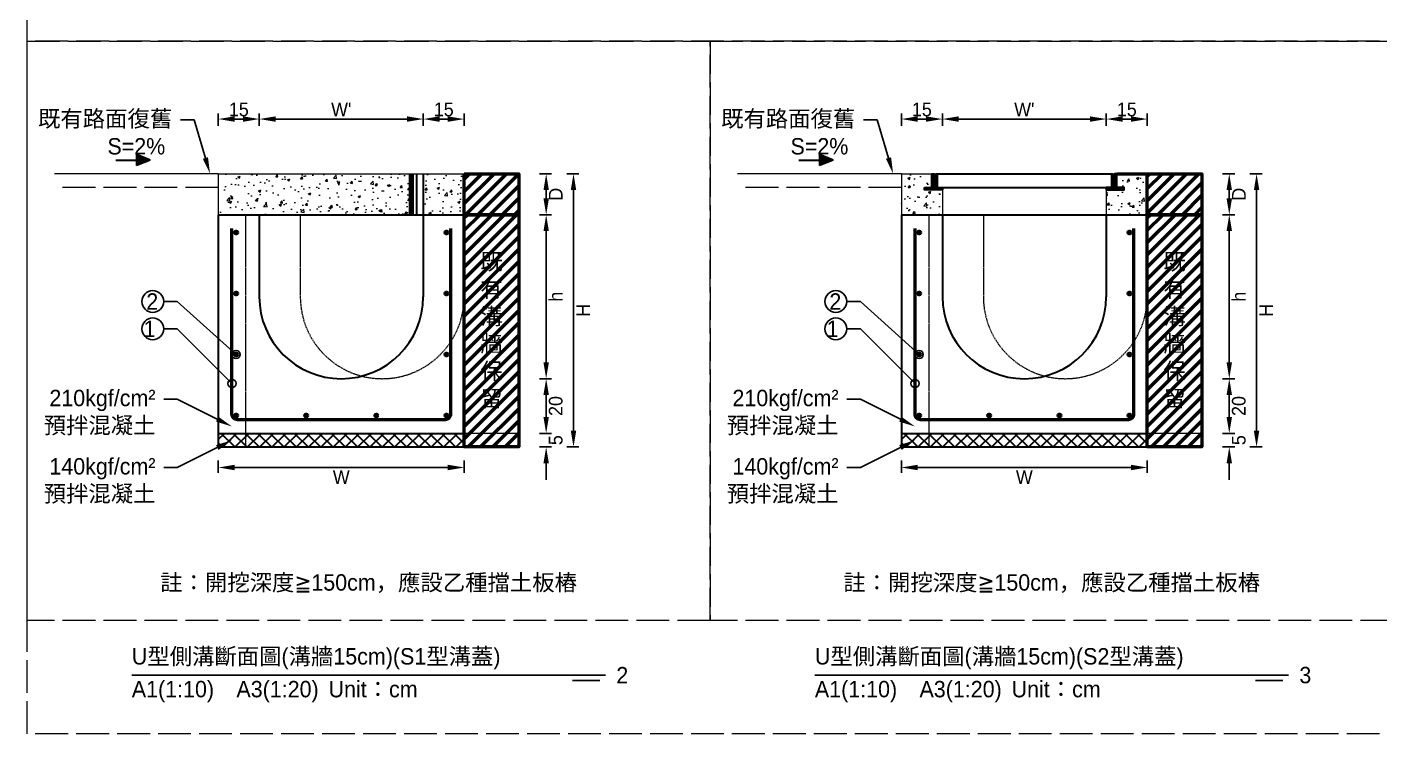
# Model space of a CAD drawing. Extents: x -8520 to 1950, y -2159 to 466.
# Drawn here: x -1710 to -1214.9, y -507 to -248.3 of the extents above; entities that cross this region are included whole.
import ezdxf
from ezdxf import colors
from ezdxf.entities.mleader import LeaderData, LeaderLine
from ezdxf.math import Vec2, Vec3

# ---------------------------------------------------------------- set-up
doc = ezdxf.new("R2010")
doc.units = 0
doc.header["$MEASUREMENT"] = 0
doc.linetypes.add('ACAD_ISO02W100', pattern=[15, 12, -3])
doc.linetypes.add('HIDDEN', pattern=[0.375, 0.25, -0.125])
for name, color, linetype, lineweight in [('一、3.基本-變更', 1, 'Continuous', 50), ('二、1.繪圖-既有設施', 8, 'Continuous', 20), ('二、2.繪圖-施作項目', 181, 'Continuous', 30), ('二、3.繪圖-排水流向', 170, 'Continuous', 30), ('二、4.繪圖-設計鋪面', 40, 'Continuous', 20), ('二、5.繪圖-鋼筋', 60, 'Continuous', 50), ('二、6.繪圖-其他施作項目', 35, 'Continuous', 30)]:
    doc.layers.add(name, color=color, linetype=linetype, lineweight=lineweight)
doc.layers.add('一、4.基本-隱藏', color=9, linetype='ACAD_ISO02W100', lineweight=20, plot=False)
doc.layers.add('三、3.文字-註解文字', color=2, linetype='Continuous')
doc.styles.add('次圖名(詳圖)', font='MS PGothic.ttf', dxfattribs={"height": 6})
doc.styles.add('註解文字(詳圖)', font='MS PGothic.ttf', dxfattribs={"height": 5})
doc.dimstyles.new('註解文字(詳圖)', dxfattribs={"dimtxt": 6, "dimasz": 6, "dimexe": 2, "dimexo": 5, "dimgap": 1, "dimtad": 2, "dimzin": 0, "dimdsep": 46, "dimtxsty": '註解文字(詳圖)', "dimcen": 0.1, "dimclrd": 256, "dimclre": 256, "dimclrt": 256, "dimadec": 0, "dimazin": 0, "dimtfac": 1, "dimtofl": 0, "dimtmove": 0, "dimatfit": 3, "dimfxlon": 1, "dimtolj": 1, "dimtzin": 0, "dimlwd": -1, "dimlwe": -1, "dimarcsym": 1})

# ---------------------------------------------------------------- blocks, each defined once
blk = doc.blocks.new('*D106')
at = {"layer": 'Defpoints', "color": 0, "transparency": 16777216}
for p in [(-1375, -282), (-1375, -317), (-1315, -317)]:
    blk.add_point(p, dxfattribs=at)
at = {"layer": '三、3.文字-註解文字', "transparency": 16777216}
for p, q in [((-1375, -284.5), (-1375, -280)), ((-1321, -282), (-1369, -282)), ((-1315, -284.5), (-1315, -280))]:
    blk.add_line(p, q, dxfattribs=at)
for points in [[(-1369, -281), (-1369, -283), (-1375, -282)], [(-1321, -281), (-1321, -283), (-1315, -282)]]:
    blk.add_solid(points, dxfattribs=at)
at = {"layer": '三、3.文字-註解文字', "transparency": 16777216, "insert": (-1345, -278.5), "char_height": 5, "attachment_point": 5, "style": '註解文字(詳圖)'}
blk.add_mtext("\\A1;W'", dxfattribs=at)
blk = doc.blocks.new('*D107')
at = {"layer": 'Defpoints', "color": 0, "transparency": 16777216}
for p in [(-1390, -282), (-1390, -317), (-1375, -317)]:
    blk.add_point(p, dxfattribs=at)
at = {"layer": '三、3.文字-註解文字', "transparency": 16777216}
for p, q in [((-1390, -284.5), (-1390, -280)), ((-1381, -282), (-1384, -282)), ((-1375, -284.5), (-1375, -280))]:
    blk.add_line(p, q, dxfattribs=at)
for points in [[(-1384, -281), (-1384, -283), (-1390, -282)], [(-1381, -281), (-1381, -283), (-1375, -282)]]:
    blk.add_solid(points, dxfattribs=at)
at = {"layer": '三、3.文字-註解文字', "transparency": 16777216, "insert": (-1382.5, -278.5), "char_height": 5, "attachment_point": 5, "style": '註解文字(詳圖)'}
blk.add_mtext('\\A1;15', dxfattribs=at)
blk = doc.blocks.new('排水流向')
at = {"layer": '二、3.繪圖-排水流向'}
h = blk.add_hatch(color=256, dxfattribs=at)
h.dxf.hatch_style = 1
h.paths.add_polyline_path([(0, 1), (0, -1), (2.5, 0)])
for points in [[(-3.75, 0), (0, 0)], [(0, 1), (0, -1)], [(2.5, 0), (0, 1)], [(2.5, 0), (0, -1)]]:
    blk.add_lwpolyline(points, dxfattribs=at)
blk = doc.blocks.new('*D108')
at = {"layer": 'Defpoints', "color": 0, "transparency": 16777216}
for p in [(-1315, -282), (-1315, -317), (-1300, -317)]:
    blk.add_point(p, dxfattribs=at)
at = {"layer": '三、3.文字-註解文字', "transparency": 16777216}
for p, q in [((-1315, -284.5), (-1315, -280)), ((-1306, -282), (-1309, -282)), ((-1300, -284.5), (-1300, -280))]:
    blk.add_line(p, q, dxfattribs=at)
for points in [[(-1309, -281), (-1309, -283), (-1315, -282)], [(-1306, -281), (-1306, -283), (-1300, -282)]]:
    blk.add_solid(points, dxfattribs=at)
at = {"layer": '三、3.文字-註解文字', "transparency": 16777216, "insert": (-1307.5, -278.5), "char_height": 5, "attachment_point": 5, "style": '註解文字(詳圖)'}
blk.add_mtext('\\A1;15', dxfattribs=at)
blk = doc.blocks.new('*D110')
at = {"layer": 'Defpoints', "color": 0, "transparency": 16777216}
for p in [(-1625, -282), (-1625, -317), (-1565, -317)]:
    blk.add_point(p, dxfattribs=at)
at = {"layer": '三、3.文字-註解文字', "transparency": 16777216}
for p, q in [((-1625, -284.5), (-1625, -280)), ((-1571, -282), (-1619, -282)), ((-1565, -284.5), (-1565, -280))]:
    blk.add_line(p, q, dxfattribs=at)
for points in [[(-1619, -281), (-1619, -283), (-1625, -282)], [(-1571, -281), (-1571, -283), (-1565, -282)]]:
    blk.add_solid(points, dxfattribs=at)
at = {"layer": '三、3.文字-註解文字', "transparency": 16777216, "insert": (-1595, -278.5), "char_height": 5, "attachment_point": 5, "style": '註解文字(詳圖)'}
blk.add_mtext("\\A1;W'", dxfattribs=at)
blk = doc.blocks.new('*D111')
at = {"layer": 'Defpoints', "color": 0, "transparency": 16777216}
for p in [(-1640, -282), (-1640, -317), (-1625, -317)]:
    blk.add_point(p, dxfattribs=at)
at = {"layer": '三、3.文字-註解文字', "transparency": 16777216}
for p, q in [((-1640, -284.5), (-1640, -280)), ((-1631, -282), (-1634, -282)), ((-1625, -284.5), (-1625, -280))]:
    blk.add_line(p, q, dxfattribs=at)
for points in [[(-1634, -281), (-1634, -283), (-1640, -282)], [(-1631, -281), (-1631, -283), (-1625, -282)]]:
    blk.add_solid(points, dxfattribs=at)
at = {"layer": '三、3.文字-註解文字', "transparency": 16777216, "insert": (-1632.5, -278.5), "char_height": 5, "attachment_point": 5, "style": '註解文字(詳圖)'}
blk.add_mtext('\\A1;15', dxfattribs=at)
blk = doc.blocks.new('*D109')
at = {"layer": 'Defpoints', "color": 0, "transparency": 16777216}
for p in [(-1565, -282), (-1565, -317), (-1550, -317)]:
    blk.add_point(p, dxfattribs=at)
at = {"layer": '三、3.文字-註解文字', "transparency": 16777216}
for p, q in [((-1565, -284.5), (-1565, -280)), ((-1556, -282), (-1559, -282)), ((-1550, -284.5), (-1550, -280))]:
    blk.add_line(p, q, dxfattribs=at)
for points in [[(-1559, -281), (-1559, -283), (-1565, -282)], [(-1556, -281), (-1556, -283), (-1550, -282)]]:
    blk.add_solid(points, dxfattribs=at)
at = {"layer": '三、3.文字-註解文字', "transparency": 16777216, "insert": (-1557.5, -278.5), "char_height": 5, "attachment_point": 5, "style": '註解文字(詳圖)'}
blk.add_mtext('\\A1;15', dxfattribs=at)
blk = doc.blocks.new('*D130')
at = {"layer": 'Defpoints', "color": 0, "transparency": 16777216}
for p in [(-1390, -402), (-1300, -402), (-1390, -409.5)]:
    blk.add_point(p, dxfattribs=at)
at = {"layer": '三、3.文字-註解文字', "transparency": 16777216}
for p, q in [((-1390, -407), (-1390, -411.5)), ((-1306, -409.5), (-1384, -409.5)), ((-1300, -407), (-1300, -411.5))]:
    blk.add_line(p, q, dxfattribs=at)
for points in [[(-1384, -408.5), (-1384, -410.5), (-1390, -409.5)], [(-1306, -408.5), (-1306, -410.5), (-1300, -409.5)]]:
    blk.add_solid(points, dxfattribs=at)
at = {"layer": '三、3.文字-註解文字', "transparency": 16777216, "insert": (-1345, -413), "char_height": 5, "attachment_point": 5, "style": '註解文字(詳圖)'}
blk.add_mtext('\\A1;W', dxfattribs=at)
blk = doc.blocks.new('*D131')
at = {"layer": 'Defpoints', "color": 0, "transparency": 16777216}
for p in [(-1640, -402), (-1550, -402), (-1640, -409.5)]:
    blk.add_point(p, dxfattribs=at)
at = {"layer": '三、3.文字-註解文字', "transparency": 16777216}
for p, q in [((-1640, -407), (-1640, -411.5)), ((-1556, -409.5), (-1634, -409.5)), ((-1550, -407), (-1550, -411.5))]:
    blk.add_line(p, q, dxfattribs=at)
for points in [[(-1634, -408.5), (-1634, -410.5), (-1640, -409.5)], [(-1556, -408.5), (-1556, -410.5), (-1550, -409.5)]]:
    blk.add_solid(points, dxfattribs=at)
at = {"layer": '三、3.文字-註解文字', "transparency": 16777216, "insert": (-1595, -413), "char_height": 5, "attachment_point": 5, "style": '註解文字(詳圖)'}
blk.add_mtext('\\A1;W', dxfattribs=at)
blk = doc.blocks.new('_Small')
at = {"color": 0, "linetype": 'ByBlock', "lineweight": -2}
blk.add_circle((0, 0), 0.25, dxfattribs=at)
blk = doc.blocks.new('*D138')
at = {"layer": 'Defpoints', "color": 0, "transparency": 16777216}
for p in [(-1345, -317), (-1270, -317), (-1345, -377)]:
    blk.add_point(p, dxfattribs=at)
at = {"layer": '三、3.文字-註解文字', "transparency": 16777216}
for p, q in [((-1272.5, -317), (-1268, -317)), ((-1270, -371), (-1270, -323)), ((-1272.5, -377), (-1268, -377))]:
    blk.add_line(p, q, dxfattribs=at)
for points in [[(-1271, -323), (-1269, -323), (-1270, -317)], [(-1271, -371), (-1269, -371), (-1270, -377)]]:
    blk.add_solid(points, dxfattribs=at)
at = {"layer": '三、3.文字-註解文字', "transparency": 16777216, "insert": (-1266.5, -347), "char_height": 5, "attachment_point": 5, "rotation": 90, "style": '註解文字(詳圖)'}
blk.add_mtext('\\A1;h', dxfattribs=at)
blk = doc.blocks.new('*D139')
at = {"layer": 'Defpoints', "color": 0, "transparency": 16777216}
for p in [(-1345, -377), (-1345, -397), (-1270, -397)]:
    blk.add_point(p, dxfattribs=at)
at = {"layer": '三、3.文字-註解文字', "transparency": 16777216}
for p, q in [((-1272.5, -377), (-1268, -377)), ((-1270, -383), (-1270, -391)), ((-1272.5, -397), (-1268, -397))]:
    blk.add_line(p, q, dxfattribs=at)
for points in [[(-1271, -383), (-1269, -383), (-1270, -377)], [(-1271, -391), (-1269, -391), (-1270, -397)]]:
    blk.add_solid(points, dxfattribs=at)
at = {"layer": '三、3.文字-註解文字', "transparency": 16777216, "insert": (-1266.5, -387), "char_height": 5, "attachment_point": 5, "rotation": 90, "style": '註解文字(詳圖)'}
blk.add_mtext('\\A1;20', dxfattribs=at)
blk = doc.blocks.new('*D140')
at = {"layer": 'Defpoints', "color": 0, "transparency": 16777216}
for p in [(-1345, -397), (-1345, -402), (-1270, -402)]:
    blk.add_point(p, dxfattribs=at)
at = {"layer": '三、3.文字-註解文字', "transparency": 16777216}
for p, q in [((-1270, -391), (-1270, -385)), ((-1272.5, -397), (-1268, -397)), ((-1272.5, -402), (-1268, -402)), ((-1270, -408), (-1270, -414))]:
    blk.add_line(p, q, dxfattribs=at)
for points in [[(-1271, -391), (-1269, -391), (-1270, -397)], [(-1271, -408), (-1269, -408), (-1270, -402)]]:
    blk.add_solid(points, dxfattribs=at)
at = {"layer": '三、3.文字-註解文字', "transparency": 16777216, "insert": (-1266.5, -399.5), "char_height": 5, "attachment_point": 5, "rotation": 90, "style": '註解文字(詳圖)'}
blk.add_mtext('\\A1;5', dxfattribs=at)
blk = doc.blocks.new('*D141')
at = {"layer": 'Defpoints', "color": 0, "transparency": 16777216}
for p in [(-1280, -302), (-1270, -302), (-1280, -317)]:
    blk.add_point(p, dxfattribs=at)
at = {"layer": '三、3.文字-註解文字', "transparency": 16777216}
for p, q in [((-1272.5, -302), (-1268, -302)), ((-1270, -311), (-1270, -308)), ((-1272.5, -317), (-1268, -317))]:
    blk.add_line(p, q, dxfattribs=at)
for points in [[(-1271, -308), (-1269, -308), (-1270, -302)], [(-1271, -311), (-1269, -311), (-1270, -317)]]:
    blk.add_solid(points, dxfattribs=at)
at = {"layer": '三、3.文字-註解文字', "transparency": 16777216, "insert": (-1266.5, -309.5), "char_height": 5, "attachment_point": 5, "rotation": 90, "style": '註解文字(詳圖)'}
blk.add_mtext('\\A1;D', dxfattribs=at)
blk = doc.blocks.new('*D142')
at = {"layer": 'Defpoints', "color": 0, "transparency": 16777216}
for p in [(-1280, -302), (-1260, -302), (-1280, -402)]:
    blk.add_point(p, dxfattribs=at)
at = {"layer": '三、3.文字-註解文字', "transparency": 16777216}
for p, q in [((-1262.5, -302), (-1258, -302)), ((-1260, -396), (-1260, -308)), ((-1262.5, -402), (-1258, -402))]:
    blk.add_line(p, q, dxfattribs=at)
for points in [[(-1261, -308), (-1259, -308), (-1260, -302)], [(-1261, -396), (-1259, -396), (-1260, -402)]]:
    blk.add_solid(points, dxfattribs=at)
at = {"layer": '三、3.文字-註解文字', "transparency": 16777216, "insert": (-1256.5, -352), "char_height": 5, "attachment_point": 5, "rotation": 90, "style": '註解文字(詳圖)'}
blk.add_mtext('\\A1;H', dxfattribs=at)
blk = doc.blocks.new('*D148')
at = {"layer": 'Defpoints', "color": 0, "transparency": 16777216}
for p in [(-1595, -317), (-1520, -317), (-1595, -377)]:
    blk.add_point(p, dxfattribs=at)
at = {"layer": '三、3.文字-註解文字', "transparency": 16777216}
for p, q in [((-1522.5, -317), (-1518, -317)), ((-1520, -371), (-1520, -323)), ((-1522.5, -377), (-1518, -377))]:
    blk.add_line(p, q, dxfattribs=at)
for points in [[(-1521, -323), (-1519, -323), (-1520, -317)], [(-1521, -371), (-1519, -371), (-1520, -377)]]:
    blk.add_solid(points, dxfattribs=at)
at = {"layer": '三、3.文字-註解文字', "transparency": 16777216, "insert": (-1516.5, -347), "char_height": 5, "attachment_point": 5, "rotation": 90, "style": '註解文字(詳圖)'}
blk.add_mtext('\\A1;h', dxfattribs=at)
blk = doc.blocks.new('*D149')
at = {"layer": 'Defpoints', "color": 0, "transparency": 16777216}
for p in [(-1595, -377), (-1595, -397), (-1520, -397)]:
    blk.add_point(p, dxfattribs=at)
at = {"layer": '三、3.文字-註解文字', "transparency": 16777216}
for p, q in [((-1522.5, -377), (-1518, -377)), ((-1520, -383), (-1520, -391)), ((-1522.5, -397), (-1518, -397))]:
    blk.add_line(p, q, dxfattribs=at)
for points in [[(-1521, -383), (-1519, -383), (-1520, -377)], [(-1521, -391), (-1519, -391), (-1520, -397)]]:
    blk.add_solid(points, dxfattribs=at)
at = {"layer": '三、3.文字-註解文字', "transparency": 16777216, "insert": (-1516.5, -387), "char_height": 5, "attachment_point": 5, "rotation": 90, "style": '註解文字(詳圖)'}
blk.add_mtext('\\A1;20', dxfattribs=at)
blk = doc.blocks.new('*D150')
at = {"layer": 'Defpoints', "color": 0, "transparency": 16777216}
for p in [(-1595, -397), (-1595, -402), (-1520, -402)]:
    blk.add_point(p, dxfattribs=at)
at = {"layer": '三、3.文字-註解文字', "transparency": 16777216}
for p, q in [((-1520, -391), (-1520, -385)), ((-1522.5, -397), (-1518, -397)), ((-1522.5, -402), (-1518, -402)), ((-1520, -408), (-1520, -414))]:
    blk.add_line(p, q, dxfattribs=at)
for points in [[(-1521, -391), (-1519, -391), (-1520, -397)], [(-1521, -408), (-1519, -408), (-1520, -402)]]:
    blk.add_solid(points, dxfattribs=at)
at = {"layer": '三、3.文字-註解文字', "transparency": 16777216, "insert": (-1516.5, -399.5), "char_height": 5, "attachment_point": 5, "rotation": 90, "style": '註解文字(詳圖)'}
blk.add_mtext('\\A1;5', dxfattribs=at)
blk = doc.blocks.new('*D151')
at = {"layer": 'Defpoints', "color": 0, "transparency": 16777216}
for p in [(-1530, -302), (-1520, -302), (-1530, -317)]:
    blk.add_point(p, dxfattribs=at)
at = {"layer": '三、3.文字-註解文字', "transparency": 16777216}
for p, q in [((-1522.5, -302), (-1518, -302)), ((-1520, -311), (-1520, -308)), ((-1522.5, -317), (-1518, -317))]:
    blk.add_line(p, q, dxfattribs=at)
for points in [[(-1521, -308), (-1519, -308), (-1520, -302)], [(-1521, -311), (-1519, -311), (-1520, -317)]]:
    blk.add_solid(points, dxfattribs=at)
at = {"layer": '三、3.文字-註解文字', "transparency": 16777216, "insert": (-1516.5, -309.5), "char_height": 5, "attachment_point": 5, "rotation": 90, "style": '註解文字(詳圖)'}
blk.add_mtext('\\A1;D', dxfattribs=at)
blk = doc.blocks.new('*D152')
at = {"layer": 'Defpoints', "color": 0, "transparency": 16777216}
for p in [(-1530, -302), (-1510, -302), (-1530, -402)]:
    blk.add_point(p, dxfattribs=at)
at = {"layer": '三、3.文字-註解文字', "transparency": 16777216}
for p, q in [((-1512.5, -302), (-1508, -302)), ((-1510, -396), (-1510, -308)), ((-1512.5, -402), (-1508, -402))]:
    blk.add_line(p, q, dxfattribs=at)
for points in [[(-1511, -308), (-1509, -308), (-1510, -302)], [(-1511, -396), (-1509, -396), (-1510, -402)]]:
    blk.add_solid(points, dxfattribs=at)
at = {"layer": '三、3.文字-註解文字', "transparency": 16777216, "insert": (-1506.5, -352), "char_height": 5, "attachment_point": 5, "rotation": 90, "style": '註解文字(詳圖)'}
blk.add_mtext('\\A1;H', dxfattribs=at)

msp = doc.modelspace()

# ---------------------------------------------------------------- hatches: boundary and pattern name
at = {"layer": '一、3.基本-變更'}
h = msp.add_hatch(dxfattribs=at)
h.set_pattern_fill('ANSI31', color=256)
h.set_pattern_definition([(45, (-652.558, -538.0457), (-2.245064, 2.245064), [])])
h.paths.add_polyline_path([(-1550, -317), (-1530, -317), (-1530, -302), (-1550, -302)])
h = msp.add_hatch(dxfattribs=at)
h.set_pattern_fill('ANSI31', color=256)
h.set_pattern_definition([(45, (-402.558, -496.5736), (-2.245064, 2.245064), [])])
h.paths.add_polyline_path([(-1300, -302), (-1300, -317), (-1280, -317), (-1280, -302)])
h = msp.add_hatch(dxfattribs=at)
h.set_pattern_fill('ANSI31', color=256)
h.set_pattern_definition([(45, (-1690.041, -691.7105), (-2.245064, 2.245064), [])])
h.paths.add_polyline_path([(-1530, -317), (-1550, -317), (-1550, -402), (-1530, -402)])
h = msp.add_hatch(dxfattribs=at)
h.set_pattern_fill('ANSI31', color=256)
h.set_pattern_definition([(45, (-1440.041, -691.7105), (-2.245064, 2.245064), [])])
h.paths.add_polyline_path([(-1280, -317), (-1300, -317), (-1300, -402), (-1280, -402)])
at = {"layer": '二、1.繪圖-既有設施'}
h = msp.add_hatch(dxfattribs=at)
h.set_pattern_fill('AR-CONC', color=256, scale=0.05)
h.set_pattern_definition([(50, (-652.558, -538.046), (9.109233, -0.796954), [0.9525, -10.4775]), (355, (-652.558, -538.046), (-1.76217, 9.55284), [0.762, -8.38203]), (100.4514, (-651.799, -538.112), (7.34706, 8.75589), [0.8095, -8.90451]), (46.1842, (-652.558, -535.506), (13.55395, -2.10212), [1.42875, -15.71625]), (96.6356, (-651.429, -535.681), (11.8702, 12.3713), [1.21425, -13.35678]), (351.1842, (-652.558, -535.506), (11.8702, 12.3713), [1.143, -12.57299]), (21, (-651.288, -536.141), (7.58072, -5.11326), [0.9525, -10.4775]), (326, (-651.288, -536.141), (3.0901, 9.2094), [0.762, -8.382]), (71.4514, (-650.656, -536.567), (10.67082, 4.09614), [0.8095, -8.9045]), (37.5, (-652.558, -538.0457), (0.15443, 4.227752), [0, -8.2804, 0, -8.509, 0, -8.41375]), (7.5, (-652.558, -538.0457), (3.340983, 5.009029), [0, -4.8514, 0, -8.0899, 0, -3.20675]), (327.5, (-655.39, -538.0457), (6.77953, -0.286437), [0, -3.175, 0, -9.906, 0, -13.1445]), (317.5, (-656.66, -538.046), (7.40646, 1.271325), [0, -4.1275, 0, -6.5786, 0, -9.3345])])
h.paths.add_polyline_path([(-1570, -317), (-1570, -302), (-1640, -302), (-1640, -317)])
h.paths.add_polyline_path([(-1550, -302), (-1565, -302), (-1565, -317), (-1550, -317)])
h = msp.add_hatch(dxfattribs=at)
h.set_pattern_fill('AR-CONC', color=256, scale=0.05)
h.set_pattern_definition([(50, (-402.558, -496.5736), (9.109233, -0.796954), [0.9525, -10.4775]), (355, (-402.558, -496.574), (-1.76217, 9.55284), [0.762, -8.38203]), (100.4514, (-401.799, -496.64), (7.34706, 8.75589), [0.8095, -8.90451]), (46.1842, (-402.558, -494.034), (13.55395, -2.10212), [1.42875, -15.71625]), (96.6356, (-401.429, -494.209), (11.8702, 12.3713), [1.21425, -13.35678]), (351.1842, (-402.558, -494.034), (11.8702, 12.3713), [1.143, -12.57299]), (21, (-401.288, -494.6686), (7.58072, -5.11326), [0.9525, -10.4775]), (326, (-401.288, -494.669), (3.0901, 9.2094), [0.762, -8.382]), (71.4514, (-400.656, -495.095), (10.67082, 4.09614), [0.8095, -8.9045]), (37.5, (-402.558, -496.5736), (0.15443, 4.227752), [0, -8.2804, 0, -8.509, 0, -8.41375]), (7.5, (-402.558, -496.5736), (3.340983, 5.009029), [0, -4.8514, 0, -8.0899, 0, -3.20675]), (327.5, (-405.39, -496.5736), (6.77953, -0.286437), [0, -3.175, 0, -9.906, 0, -13.1445]), (317.5, (-406.66, -496.5736), (7.40646, 1.271325), [0, -4.1275, 0, -6.5786, 0, -9.3345])])
h.paths.add_polyline_path([(-1381.5, -307), (-1378.9, -307), (-1378.9, -302), (-1390, -302), (-1390, -317), (-1375, -317), (-1375, -307.9), (-1381.5, -307.9)])
h.paths.add_polyline_path([(-1300, -302), (-1311.1, -302), (-1311.1, -307), (-1308.5, -307), (-1308.5, -307.9), (-1315, -307.9), (-1315, -317), (-1300, -317)])
at = {"layer": '二、2.繪圖-施作項目'}
h = msp.add_hatch(dxfattribs=at)
h.set_pattern_fill('ANSI37', color=256)
h.set_pattern_definition([(45, (-1690.041, -691.7105), (-2.245064, 2.245064), []), (135, (-1690.041, -691.7105), (-2.245064, -2.245064), [])])
h.paths.add_polyline_path([(-1640, -397), (-1640, -402), (-1550, -402), (-1550, -397)])
h = msp.add_hatch(dxfattribs=at)
h.set_pattern_fill('ANSI37', color=256)
h.set_pattern_definition([(45, (-1440.041, -691.7105), (-2.245064, 2.245064), []), (135, (-1440.041, -691.7105), (-2.245064, -2.245064), [])])
h.paths.add_polyline_path([(-1390, -397), (-1390, -402), (-1300, -402), (-1300, -397)])
at = {"layer": '二、5.繪圖-鋼筋'}
h = msp.add_hatch(color=256, dxfattribs=at)
h.dxf.hatch_style = 1
h.paths.add_polyline_path([(-1633, -323.5, 1), (-1634, -323.5, 1)])
h = msp.add_hatch(color=256, dxfattribs=at)
h.dxf.hatch_style = 1
h.paths.add_polyline_path([(-1556, -323.5, 1), (-1557, -323.5, 1)])
h = msp.add_hatch(color=256, dxfattribs=at)
h.dxf.hatch_style = 1
h.paths.add_polyline_path([(-1383, -323.5, 1), (-1384, -323.5, 1)])
h = msp.add_hatch(color=256, dxfattribs=at)
h.dxf.hatch_style = 1
h.paths.add_polyline_path([(-1306, -323.5, 1), (-1307, -323.5, 1)])
h = msp.add_hatch(color=256, dxfattribs=at)
h.dxf.hatch_style = 1
h.paths.add_polyline_path([(-1633, -345.84, 1), (-1634, -345.84, 1)])
h = msp.add_hatch(color=256, dxfattribs=at)
h.dxf.hatch_style = 1
h.paths.add_polyline_path([(-1556, -345.84, 1), (-1557, -345.84, 1)])
h = msp.add_hatch(color=256, dxfattribs=at)
h.dxf.hatch_style = 1
h.paths.add_polyline_path([(-1383, -345.84, 1), (-1384, -345.84, 1)])
h = msp.add_hatch(color=256, dxfattribs=at)
h.dxf.hatch_style = 1
h.paths.add_polyline_path([(-1306, -345.84, 1), (-1307, -345.84, 1)])
h = msp.add_hatch(color=256, dxfattribs=at)
h.dxf.hatch_style = 1
h.paths.add_polyline_path([(-1633, -368.17, 1), (-1634, -368.17, 1)])
h = msp.add_hatch(color=256, dxfattribs=at)
h.dxf.hatch_style = 1
h.paths.add_polyline_path([(-1556, -368.17, 1), (-1557, -368.17, 1)])
h = msp.add_hatch(color=256, dxfattribs=at)
h.dxf.hatch_style = 1
h.paths.add_polyline_path([(-1383, -368.17, 1), (-1384, -368.17, 1)])
h = msp.add_hatch(color=256, dxfattribs=at)
h.dxf.hatch_style = 1
h.paths.add_polyline_path([(-1306, -368.17, 1), (-1307, -368.17, 1)])
h = msp.add_hatch(color=256, dxfattribs=at)
h.dxf.hatch_style = 1
h.paths.add_polyline_path([(-1633, -390.5, 1), (-1634, -390.5, 1)])
h = msp.add_hatch(color=256, dxfattribs=at)
h.dxf.hatch_style = 1
h.paths.add_polyline_path([(-1607.33, -390.5, 1), (-1608.33, -390.5, 1)])
h = msp.add_hatch(color=256, dxfattribs=at)
h.dxf.hatch_style = 1
h.paths.add_polyline_path([(-1581.66, -390.5, 1), (-1582.66, -390.5, 1)])
h = msp.add_hatch(color=256, dxfattribs=at)
h.dxf.hatch_style = 1
h.paths.add_polyline_path([(-1556, -390.5, 1), (-1557, -390.5, 1)])
h = msp.add_hatch(color=256, dxfattribs=at)
h.dxf.hatch_style = 1
h.paths.add_polyline_path([(-1383, -390.5, 1), (-1384, -390.5, 1)])
h = msp.add_hatch(color=256, dxfattribs=at)
h.dxf.hatch_style = 1
h.paths.add_polyline_path([(-1357.33, -390.5, 1), (-1358.33, -390.5, 1)])
h = msp.add_hatch(color=256, dxfattribs=at)
h.dxf.hatch_style = 1
h.paths.add_polyline_path([(-1331.66, -390.5, 1), (-1332.66, -390.5, 1)])
h = msp.add_hatch(color=256, dxfattribs=at)
h.dxf.hatch_style = 1
h.paths.add_polyline_path([(-1306, -390.5, 1), (-1307, -390.5, 1)])
at = {"layer": '二、6.繪圖-其他施作項目'}
h = msp.add_hatch(dxfattribs=at)
h.set_pattern_fill('ANSI31', color=256, scale=0.1)
h.set_pattern_definition([(45, (-150.16578, -1297.46255), (-0.2245064, 0.2245064), [])])
h.paths.add_polyline_path([(-1378, -302), (-1378.9, -302), (-1378.9, -307), (-1381.5, -307), (-1381.5, -307.9), (-1375, -307.9), (-1375, -307), (-1378, -307)])
h.paths.add_polyline_path([(-1312, -307), (-1315, -307), (-1315, -307.9), (-1308.5, -307.9), (-1308.5, -307), (-1311.1, -307), (-1311.1, -302), (-1312, -302)])

# ---------------------------------------------------------------- linework, layer by layer
at = {"layer": '一、3.基本-變更'}
for points in [[(-1550, -302), (-1530, -302), (-1530, -317), (-1550, -317)], [(-1300, -302), (-1280, -302), (-1280, -317), (-1300, -317)], [(-1550, -317), (-1530, -317), (-1530, -402), (-1550, -402)], [(-1300, -317), (-1280, -317), (-1280, -402), (-1300, -402)]]:
    msp.add_lwpolyline(points, close=True, dxfattribs=at)
msp.add_lwpolyline([(-1311.1, -302), (-1300, -302)], dxfattribs=at)
at = {"layer": '一、4.基本-隱藏'}
for points in [[(-1710, 0), (-930, 0), (-930, -253.5), (-1710, -253.5)], [(-1710, 0), (-930, 0), (-930, -507), (-1710, -507)], [(-1710, 0), (-930, 0), (-930, -507), (-1710, -507)], [(-1710, -253.5), (-1460, -253.5), (-1460, -465.5), (-1710, -465.5)], [(-1460, -253.5), (-1210, -253.5), (-1210, -465.5), (-1460, -465.5)]]:
    msp.add_lwpolyline(points, close=True, dxfattribs=at)
at = {"layer": '一、4.基本-隱藏', "linetype": 'HIDDEN'}
for points in [[(-1530, -317), (-1630, -317)], [(-1630, -317), (-1630, -402)], [(-1610, -317), (-1610, -347)], [(-1550, -317), (-1550, -347)], [(-1530, -317), (-1530, -402)], [(-1280, -317), (-1380, -317)], [(-1380, -317), (-1380, -402)], [(-1360, -317), (-1360, -347)], [(-1300, -317), (-1300, -347)], [(-1280, -317), (-1280, -402)], [(-1530, -397), (-1630, -397)], [(-1280, -397), (-1380, -397)], [(-1530, -402), (-1630, -402)], [(-1280, -402), (-1380, -402)]]:
    msp.add_lwpolyline(points, dxfattribs=at)
for centre in [(-1580, -347), (-1330, -347)]:
    msp.add_arc(centre, 30, 180, 0, dxfattribs=at)
at = {"layer": '三、3.文字-註解文字'}
for points in [[(-1671.66, -485.5), (-1498.34, -485.5)], [(-1500.34, -487.5), (-1510.34, -487.5)], [(-1421.66, -485.5), (-1248.34, -485.5)], [(-1250.34, -487.5), (-1260.34, -487.5)]]:
    msp.add_lwpolyline(points, dxfattribs=at)
for centre in [(-1664, -348.76), (-1414, -348.76), (-1664, -358.76), (-1414, -358.76)]:
    msp.add_circle(centre, 4, dxfattribs=at)
at = {"layer": '二、1.繪圖-既有設施'}
for points in [[(-1640, -302), (-1550, -302)], [(-1640, -302), (-1640, -317)], [(-1550, -302), (-1550, -317)], [(-1390, -302), (-1378.9, -302)], [(-1390, -302), (-1390, -317)], [(-1300, -302), (-1300, -317)], [(-1375, -307), (-1375, -317)], [(-1315, -307), (-1315, -317)]]:
    msp.add_lwpolyline(points, dxfattribs=at)
at = {"layer": '二、2.繪圖-施作項目'}
for points in [[(-1640, -317), (-1550, -317)], [(-1640, -317), (-1640, -402)], [(-1625, -317), (-1625, -347)], [(-1565, -317), (-1565, -347)], [(-1550, -317), (-1550, -402)], [(-1390, -317), (-1300, -317)], [(-1390, -317), (-1390, -402)], [(-1375, -317), (-1375, -347)], [(-1315, -317), (-1315, -347)], [(-1300, -317), (-1300, -402)], [(-1640, -397), (-1550, -397)], [(-1390, -397), (-1300, -397)], [(-1640, -402), (-1550, -402)], [(-1390, -402), (-1300, -402)]]:
    msp.add_lwpolyline(points, dxfattribs=at)
for centre in [(-1595, -347), (-1345, -347)]:
    msp.add_arc(centre, 30, 180, 0, dxfattribs=at)
at = {"layer": '二、4.繪圖-設計鋪面'}
for points in [[(-1640, -302), (-1700, -302)], [(-1390, -302), (-1450, -302)]]:
    msp.add_lwpolyline(points, dxfattribs=at)
at = {"layer": '二、4.繪圖-設計鋪面', "linetype": 'ACAD_ISO02W100'}
for points in [[(-1640, -307), (-1700, -307)], [(-1390, -307), (-1450, -307)]]:
    msp.add_lwpolyline(points, dxfattribs=at)
at = {"layer": '二、5.繪圖-鋼筋'}
for points in [[(-1555, -322), (-1555, -390, -0.4142136), (-1557, -392), (-1633, -392, -0.4142136), (-1635, -390), (-1635, -322)], [(-1305, -322), (-1305, -390, -0.4142136), (-1307, -392), (-1383, -392, -0.4142136), (-1385, -390), (-1385, -322)]]:
    msp.add_lwpolyline(points, format="xyb", dxfattribs=at)
for centre in [(-1633.5, -323.5), (-1556.5, -323.5), (-1383.5, -323.5), (-1306.5, -323.5), (-1633.5, -345.84), (-1556.5, -345.84), (-1383.5, -345.84), (-1306.5, -345.84), (-1633.5, -368.17), (-1556.5, -368.17), (-1383.5, -368.17), (-1306.5, -368.17), (-1633.5, -390.5), (-1607.83, -390.5), (-1582.16, -390.5), (-1556.5, -390.5), (-1383.5, -390.5), (-1357.83, -390.5), (-1332.16, -390.5), (-1306.5, -390.5)]:
    msp.add_circle(centre, 0.5, dxfattribs=at)
at = {"layer": '二、6.繪圖-其他施作項目'}
for points in [[(-1570, -302), (-1570, -317)], [(-1569.375, -302), (-1569.375, -317)], [(-1568.75, -302), (-1568.75, -317)], [(-1567.5, -302), (-1567.5, -317)], [(-1565, -302), (-1565, -317)], [(-1377.5, -302), (-1377.5, -307)], [(-1377.5, -302), (-1312.5, -302)], [(-1376.9, -302), (-1376.9, -307)], [(-1313.1, -302), (-1313.1, -307)], [(-1312.5, -302), (-1312.5, -307)], [(-1377.5, -307), (-1312.5, -307)]]:
    msp.add_lwpolyline(points, dxfattribs=at)
for points in [[(-1381.5, -307), (-1378.9, -307), (-1378.9, -302), (-1378, -302), (-1378, -307), (-1375, -307), (-1375, -307.9), (-1381.5, -307.9)], [(-1311.1, -302), (-1312, -302), (-1312, -307), (-1315, -307), (-1315, -307.9), (-1308.5, -307.9), (-1308.5, -307), (-1311.1, -307)]]:
    msp.add_lwpolyline(points, close=True, dxfattribs=at)

# ---------------------------------------------------------------- block references
at = {"xscale": 2, "yscale": 2, "zscale": 2}
for p in [(-1670, -297), (-1420, -297)]:
    msp.add_blockref('排水流向', p, dxfattribs=at)

# ---------------------------------------------------------------- texts
at = {"layer": '三、3.文字-註解文字', "char_height": 6}
for s, width, gutter_width, insert, attachment_point, style in [('{\\fMS PGothic|b0|i0|c128|p34;既有溝牆}保留', 6, 30, (-1540, -359.5), 5, '次圖名(詳圖)'), ('{\\fMS PGothic|b0|i0|c128|p34;既有溝牆}保留', 6, 30, (-1290, -359.5), 5, '次圖名(詳圖)'), ('{\\fMS PGothic|b0|i0|c128|p34;註：開挖深度≧150cm，應設乙種擋土板樁}', 156.49231, 30, (-1585, -452), 5, '註解文字(詳圖)'), ('{\\fMS PGothic|b0|i0|c128|p34;註：開挖深度≧150cm，應設乙種擋土板樁}', 156.49231, 30, (-1335, -452), 5, '註解文字(詳圖)'), ('{\\fMS PGothic|b0|i0|c128|p34;U型側溝斷面圖(溝牆15cm)}(S1型溝蓋)', 143.40617, 15, (-1671.66, -479.5), 4, '次圖名(詳圖)'), ('{\\fMS PGothic|b0|i0|c128|p34;U型側溝斷面圖}(溝牆15cm){\\fMS PGothic|b0|i0|c128|p34;(S2型溝蓋)}', 142.18757, 15, (-1421.66, -479.5), 4, '次圖名(詳圖)'), ('2', 3, 15, (-1494.34, -485.5), 4, '次圖名(詳圖)'), ('3', 3, 15, (-1244.34, -485.5), 4, '次圖名(詳圖)'), ('A1(1:10)\u3000A3(1:20){\\fMS PGothic|b0|i0|c128|p34;^IUnit：cm}', 136.03259, 15, (-1671.66, -491.5), 4, '次圖名(詳圖)'), ('A1(1:10)\u3000A3(1:20){\\fMS PGothic|b0|i0|c128|p34;^IUnit：cm}', 136.03259, 15, (-1421.66, -491.5), 4, '次圖名(詳圖)')]:
    msp.add_mtext_dynamic_manual_height_columns(s, width=width, gutter_width=gutter_width, heights=[0], dxfattribs=dict(at, insert=insert, attachment_point=attachment_point, style=style))
at = {"layer": '二、3.繪圖-排水流向', "char_height": 6, "attachment_point": 5, "style": '註解文字(詳圖)'}
for insert in [(-1670, -292), (-1420, -292)]:
    msp.add_mtext_dynamic_manual_height_columns('{\\fMS PGothic|b0|i0|c128|p34;S=2%}', width=10.17412, gutter_width=30, heights=[0], dxfattribs=dict(at, insert=insert))

# ---------------------------------------------------------------- dimensions: what is measured, and where the dimension line sits
at = {"layer": '三、3.文字-註解文字'}
for base, p1, p2, text, picture, middle in [((-1640, -282), (-1625, -317), (-1640, -317), '15', '*D111', (-1632.5, -278.5)), ((-1625, -282), (-1565, -317), (-1625, -317), "W'", '*D110', (-1595, -278.5)), ((-1565, -282), (-1550, -317), (-1565, -317), '15', '*D109', (-1557.5, -278.5)), ((-1390, -282), (-1375, -317), (-1390, -317), '15', '*D107', (-1382.5, -278.5)), ((-1375, -282), (-1315, -317), (-1375, -317), "W'", '*D106', (-1345, -278.5)), ((-1315, -282), (-1300, -317), (-1315, -317), '15', '*D108', (-1307.5, -278.5)), ((-1640, -409.5), (-1550, -402), (-1640, -402), 'W', '*D131', (-1595, -413)), ((-1390, -409.5), (-1300, -402), (-1390, -402), 'W', '*D130', (-1345, -413))]:
    dim = msp.add_linear_dim(base=base, p1=p1, p2=p2, text=text, dimstyle='註解文字(詳圖)', dxfattribs=at)
    dim.commit()
    dim.dimension.update_dxf_attribs({"geometry": picture, "text_midpoint": middle})
for base, p1, p2, text, picture, middle in [((-1520, -302), (-1530, -317), (-1530, -302), 'D', '*D151', (-1516.5, -309.5)), ((-1510, -302), (-1530, -402), (-1530, -302), 'H', '*D152', (-1506.5, -352)), ((-1270, -302), (-1280, -317), (-1280, -302), 'D', '*D141', (-1266.5, -309.5)), ((-1260, -302), (-1280, -402), (-1280, -302), 'H', '*D142', (-1256.5, -352)), ((-1520, -317), (-1595, -377), (-1595, -317), 'h', '*D148', (-1516.5, -347)), ((-1270, -317), (-1345, -377), (-1345, -317), 'h', '*D138', (-1266.5, -347)), ((-1520, -397), (-1595, -377), (-1595, -397), '20', '*D149', (-1516.5, -387)), ((-1270, -397), (-1345, -377), (-1345, -397), '20', '*D139', (-1266.5, -387)), ((-1520, -402), (-1595, -397), (-1595, -402), '5', '*D150', (-1516.5, -399.5)), ((-1270, -402), (-1345, -397), (-1345, -402), '5', '*D140', (-1266.5, -399.5))]:
    dim = msp.add_linear_dim(base=base, p1=p1, p2=p2, angle=90, text=text, dimstyle='註解文字(詳圖)', dxfattribs=at)
    dim.commit()
    dim.dimension.update_dxf_attribs({"geometry": picture, "text_midpoint": middle})

# ---------------------------------------------------------------- leaders
ml = msp.add_multileader_mtext('Standard', dxfattribs=at)
ml.set_content('既有路面復舊', color=256, style='註解文字(詳圖)')
ml.set_leader_properties(color=256, linetype='ByLayer', lineweight=-1)
ml.build(insert=Vec2(0, 0))
ml.multileader.update_dxf_attribs({"dogleg_length": 5, "arrow_head_size": 6})
ctx = ml.context
ctx.base_point, ctx.char_height, ctx.arrow_head_size, ctx.landing_gap_size, ctx.plane_origin = Vec3(-1711.216, -282.25), 6, 6, 3, Vec3(-1727.851, -260.337)
ctx.text_align_type = 2
notes = []
notes.append((ctx, [(1, (1, 1, 0), (-1648.875, -282.25), (-1, 0), 5, [(0, [(-1643.02, -302)], 0, [])])]))
ctx.mtext.insert, ctx.mtext.alignment, ctx.mtext.flow_direction = Vec3(-1656.875, -278.841), 3, 5
ml = msp.add_multileader_mtext('Standard', dxfattribs=at)
ml.set_content('既有路面復舊', color=256, style='註解文字(詳圖)')
ml.set_leader_properties(color=256, linetype='ByLayer', lineweight=-1)
ml.build(insert=Vec2(0, 0))
ml.multileader.update_dxf_attribs({"dogleg_length": 5, "arrow_head_size": 6})
ctx = ml.context
ctx.base_point, ctx.char_height, ctx.arrow_head_size, ctx.landing_gap_size, ctx.plane_origin = Vec3(-1461.216, -282.25), 6, 6, 3, Vec3(-1477.851, -260.337)
ctx.text_align_type = 2
notes.append((ctx, [(1, (1, 1, 0), (-1398.875, -282.25), (-1, 0), 5, [(0, [(-1393.02, -302)], 0, [])])]))
ctx.mtext.insert, ctx.mtext.alignment, ctx.mtext.flow_direction = Vec3(-1406.875, -278.841), 3, 5
ml = msp.add_multileader_mtext('Standard', dxfattribs=at)
ml.set_content('2', color=256, style='註解文字(詳圖)')
ml.set_leader_properties(color=256, linetype='ByLayer', lineweight=-1)
ml.set_arrow_properties(name='SMALL')
ml.build(insert=Vec2(0, 0))
ml.multileader.update_dxf_attribs({"dogleg_length": 5, "arrow_head_size": 6})
ctx = ml.context
ctx.base_point, ctx.char_height, ctx.arrow_head_size, ctx.plane_origin = Vec3(-1667.477, -348.76), 6, 6, Vec3(-1633.5, -368.76)
ctx.text_align_type = 2
notes.append((ctx, [(0, (1, 1, 0), (-1655, -348.76), (-1, 0), 5, [(0, [(-1633.5, -368.17)], 0, [])])]))
ctx.mtext.insert, ctx.mtext.alignment, ctx.mtext.flow_direction = Vec3(-1662, -345.76), 3, 5
ml = msp.add_multileader_mtext('Standard', dxfattribs=at)
ml.set_content('2', color=256, style='註解文字(詳圖)')
ml.set_leader_properties(color=256, linetype='ByLayer', lineweight=-1)
ml.set_arrow_properties(name='SMALL')
ml.build(insert=Vec2(0, 0))
ml.multileader.update_dxf_attribs({"dogleg_length": 5, "arrow_head_size": 6})
ctx = ml.context
ctx.base_point, ctx.char_height, ctx.arrow_head_size, ctx.plane_origin = Vec3(-1417.477, -348.76), 6, 6, Vec3(-1383.5, -368.76)
ctx.text_align_type = 2
notes.append((ctx, [(0, (1, 1, 0), (-1405, -348.76), (-1, 0), 5, [(0, [(-1383.5, -368.17)], 0, [])])]))
ctx.mtext.insert, ctx.mtext.alignment, ctx.mtext.flow_direction = Vec3(-1412, -345.76), 3, 5
ml = msp.add_multileader_mtext('Standard', dxfattribs=at)
ml.set_content('1', color=256, style='註解文字(詳圖)')
ml.set_leader_properties(color=256, linetype='ByLayer', lineweight=-1)
ml.set_arrow_properties(name='SMALL')
ml.build(insert=Vec2(0, 0))
ml.multileader.update_dxf_attribs({"dogleg_length": 5, "arrow_head_size": 6})
ctx = ml.context
ctx.base_point, ctx.char_height, ctx.arrow_head_size, ctx.landing_gap_size, ctx.plane_origin = Vec3(-1667.807, -358.76), 6, 6, 3, Vec3(-1633.5, -378.76)
ctx.text_align_type = 2
notes.append((ctx, [(0, (1, 1, 0), (-1655, -358.76), (-1, 0), 5, [(0, [(-1635, -378.76)], 0, [])])]))
ctx.mtext.insert, ctx.mtext.alignment, ctx.mtext.flow_direction = Vec3(-1663, -355.76), 3, 5
ml = msp.add_multileader_mtext('Standard', dxfattribs=at)
ml.set_content('1', color=256, style='註解文字(詳圖)')
ml.set_leader_properties(color=256, linetype='ByLayer', lineweight=-1)
ml.set_arrow_properties(name='SMALL')
ml.build(insert=Vec2(0, 0))
ml.multileader.update_dxf_attribs({"dogleg_length": 5, "arrow_head_size": 6})
ctx = ml.context
ctx.base_point, ctx.char_height, ctx.arrow_head_size, ctx.landing_gap_size, ctx.plane_origin = Vec3(-1417.807, -358.76), 6, 6, 3, Vec3(-1383.5, -378.76)
ctx.text_align_type = 2
notes.append((ctx, [(0, (1, 1, 0), (-1405, -358.76), (-1, 0), 5, [(0, [(-1385, -378.76)], 0, [])])]))
ctx.mtext.insert, ctx.mtext.alignment, ctx.mtext.flow_direction = Vec3(-1413, -355.76), 3, 5
ml = msp.add_multileader_mtext('Standard', dxfattribs=at)
ml.set_content('{\\fMS PGothic|b0|i0|c128|p34;210kgf/cm²}\\P預拌{\\fMS PGothic|b0|i0|c128|p34;混凝土}', color=256, style='註解文字(詳圖)')
ml.set_leader_properties(color=256, linetype='ByLayer', lineweight=-1)
ml.build(insert=Vec2(0, 0))
ml.multileader.update_dxf_attribs({"dogleg_length": 5, "arrow_head_size": 6})
ctx = ml.context
ctx.base_point, ctx.char_height, ctx.arrow_head_size, ctx.landing_gap_size, ctx.plane_origin = Vec3(-1708.477, -384.51), 6, 6, 3, Vec3(-1635, -394.51)
ctx.text_align_type = 2
notes.append((ctx, [(0, (1, 1, 0), (-1655, -384.51), (-1, 0), 5, [(0, [(-1635, -394.51)], 0, [])])]))
ctx.mtext.insert, ctx.mtext.alignment, ctx.mtext.flow_direction = Vec3(-1663, -381.067), 3, 5
ml = msp.add_multileader_mtext('Standard', dxfattribs=at)
ml.set_content('{\\fMS PGothic|b0|i0|c128|p34;210kgf/cm²}\\P預拌{\\fMS PGothic|b0|i0|c128|p34;混凝土}', color=256, style='註解文字(詳圖)')
ml.set_leader_properties(color=256, linetype='ByLayer', lineweight=-1)
ml.build(insert=Vec2(0, 0))
ml.multileader.update_dxf_attribs({"dogleg_length": 5, "arrow_head_size": 6})
ctx = ml.context
ctx.base_point, ctx.char_height, ctx.arrow_head_size, ctx.landing_gap_size, ctx.plane_origin = Vec3(-1458.477, -384.51), 6, 6, 3, Vec3(-1385, -394.51)
ctx.text_align_type = 2
notes.append((ctx, [(0, (1, 1, 0), (-1405, -384.51), (-1, 0), 5, [(0, [(-1385, -394.51)], 0, [])])]))
ctx.mtext.insert, ctx.mtext.alignment, ctx.mtext.flow_direction = Vec3(-1413, -381.067), 3, 5
ml = msp.add_multileader_mtext('Standard', dxfattribs=at)
ml.set_content('{\\fMS PGothic|b0|i0|c128|p34;140kgf/cm²}\\P預拌{\\fMS PGothic|b0|i0|c128|p34;混凝土}', color=256, style='註解文字(詳圖)')
ml.set_leader_properties(color=256, linetype='ByLayer', lineweight=-1)
ml.build(insert=Vec2(0, 0))
ml.multileader.update_dxf_attribs({"dogleg_length": 5, "arrow_head_size": 6})
ctx = ml.context
ctx.base_point, ctx.char_height, ctx.arrow_head_size, ctx.landing_gap_size, ctx.plane_origin = Vec3(-1708.477, -409.51), 6, 6, 3, Vec3(-1635, -399.51)
ctx.text_align_type = 2
notes.append((ctx, [(0, (1, 1, 0), (-1655, -409.51), (-1, 0), 5, [(0, [(-1635, -399.51)], 0, [])])]))
ctx.mtext.insert, ctx.mtext.alignment, ctx.mtext.flow_direction = Vec3(-1663, -406.067), 3, 5
ml = msp.add_multileader_mtext('Standard', dxfattribs=at)
ml.set_content('{\\fMS PGothic|b0|i0|c128|p34;140kgf/cm²}\\P預拌{\\fMS PGothic|b0|i0|c128|p34;混凝土}', color=256, style='註解文字(詳圖)')
ml.set_leader_properties(color=256, linetype='ByLayer', lineweight=-1)
ml.build(insert=Vec2(0, 0))
ml.multileader.update_dxf_attribs({"dogleg_length": 5, "arrow_head_size": 6})
ctx = ml.context
ctx.base_point, ctx.char_height, ctx.arrow_head_size, ctx.landing_gap_size, ctx.plane_origin = Vec3(-1458.477, -409.51), 6, 6, 3, Vec3(-1385, -399.51)
ctx.text_align_type = 2
notes.append((ctx, [(0, (1, 1, 0), (-1405, -409.51), (-1, 0), 5, [(0, [(-1385, -399.51)], 0, [])])]))
ctx.mtext.insert, ctx.mtext.alignment, ctx.mtext.flow_direction = Vec3(-1413, -406.067), 3, 5
for ctx, leaders in notes:
    for number, flags, end, landing, length, lines in leaders:
        leader = LeaderData()
        leader.index, (leader.has_last_leader_line, leader.has_dogleg_vector, leader.attachment_direction) = number, flags
        leader.last_leader_point, leader.dogleg_vector, leader.dogleg_length = Vec3(end), Vec3(landing), length
        for number, points, colour, breaks in lines:
            line = LeaderLine()
            line.index, line.vertices, line.color, line.breaks = number, Vec3.list(points), colors.encode_raw_color(colour), breaks
            leader.lines.append(line)
        ctx.leaders.append(leader)

doc.saveas('drawing.dxf')
